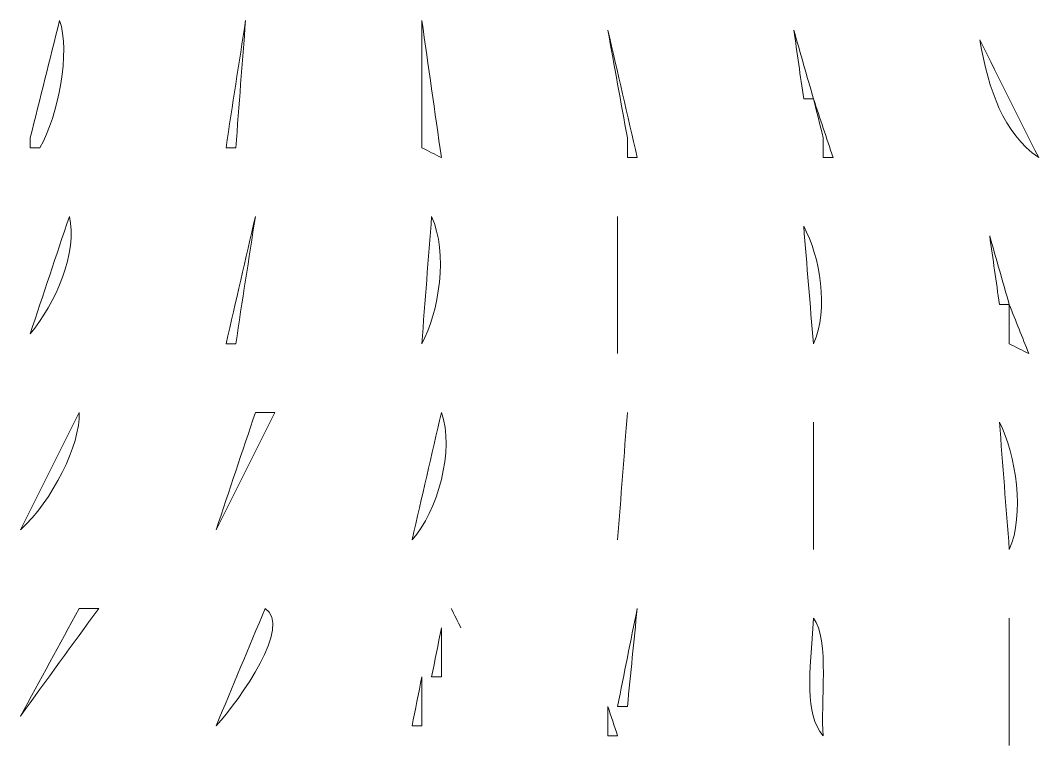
# Model space of a CAD drawing. Extents: x 69 to 542, y -750 to -43.
# Drawn here: x 436.9 to 540.9, y -750.3 to -676.3 of the extents above; entities that cross this region are included whole.
import ezdxf

# ---------------------------------------------------------------- set-up
doc = ezdxf.new("R2010")
doc.units = 0
doc.header["$MEASUREMENT"] = 0
doc.layers.add('Layer 1', color=7, linetype='Continuous', lineweight=0)

msp = doc.modelspace()

# ---------------------------------------------------------------- linework, layer by layer
at = {"layer": 'Layer 1', "color": 240, "lineweight": 18, "true_color": 0xed1c24}
for points, knots in [([(440.94, -676.33), (442.07, -679.55), (440.82, -685.98), (438.94, -689.33), (438.6, -689.33), (438.27, -689.33), (437.94, -689.33), (437.94, -689), (437.94, -688.67), (437.94, -688.33), (438.94, -684.33), (439.94, -680.33), (440.94, -676.33)], [0, 0, 0, 0, 1, 1, 1, 2, 2, 2, 3, 3, 3, 4, 4, 4, 4]), ([(440.94, -676.33), (442.07, -679.55), (440.82, -685.98), (438.94, -689.33), (438.6, -689.33), (438.27, -689.33), (437.94, -689.33), (437.94, -689), (437.94, -688.67), (437.94, -688.33), (438.94, -684.33), (439.94, -680.33), (440.94, -676.33)], [0, 0, 0, 0, 1, 1, 1, 2, 2, 2, 3, 3, 3, 4, 4, 4, 4]), ([(440.94, -676.33), (442.07, -679.55), (440.82, -685.98), (438.94, -689.33), (438.6, -689.33), (438.27, -689.33), (437.94, -689.33), (437.94, -689), (437.94, -688.67), (437.94, -688.33), (438.94, -684.33), (439.94, -680.33), (440.94, -676.33)], [0, 0, 0, 0, 1, 1, 1, 2, 2, 2, 3, 3, 3, 4, 4, 4, 4]), ([(459.94, -676.33), (459.6, -680.67), (459.27, -685), (458.94, -689.33), (458.6, -689.33), (458.27, -689.33), (457.94, -689.33), (458.6, -685), (459.27, -680.67), (459.94, -676.33)], [0, 0, 0, 0, 1, 1, 1, 2, 2, 2, 3, 3, 3, 3]), ([(459.94, -676.33), (459.6, -680.67), (459.27, -685), (458.94, -689.33), (458.6, -689.33), (458.27, -689.33), (457.94, -689.33), (458.6, -685), (459.27, -680.67), (459.94, -676.33)], [0, 0, 0, 0, 1, 1, 1, 2, 2, 2, 3, 3, 3, 3]), ([(459.94, -676.33), (459.6, -680.67), (459.27, -685), (458.94, -689.33), (458.6, -689.33), (458.27, -689.33), (457.94, -689.33), (458.6, -685), (459.27, -680.67), (459.94, -676.33)], [0, 0, 0, 0, 1, 1, 1, 2, 2, 2, 3, 3, 3, 3]), ([(477.94, -676.33), (478.6, -681), (479.27, -685.67), (479.94, -690.33), (479.27, -690), (478.6, -689.67), (477.94, -689.33), (477.94, -685), (477.94, -680.67), (477.94, -676.33)], [0, 0, 0, 0, 1, 1, 1, 2, 2, 2, 3, 3, 3, 3]), ([(477.94, -676.33), (478.6, -681), (479.27, -685.67), (479.94, -690.33), (479.27, -690), (478.6, -689.67), (477.94, -689.33), (477.94, -685), (477.94, -680.67), (477.94, -676.33)], [0, 0, 0, 0, 1, 1, 1, 2, 2, 2, 3, 3, 3, 3]), ([(477.94, -676.33), (478.6, -681), (479.27, -685.67), (479.94, -690.33), (479.27, -690), (478.6, -689.67), (477.94, -689.33), (477.94, -685), (477.94, -680.67), (477.94, -676.33)], [0, 0, 0, 0, 1, 1, 1, 2, 2, 2, 3, 3, 3, 3]), ([(496.94, -677.33), (497.94, -681.67), (498.94, -686), (499.94, -690.33), (499.6, -690.33), (499.27, -690.33), (498.94, -690.33), (498.94, -689.67), (498.94, -689), (498.94, -688.33), (498.27, -684.67), (497.6, -681), (496.94, -677.33)], [0, 0, 0, 0, 1, 1, 1, 2, 2, 2, 3, 3, 3, 4, 4, 4, 4]), ([(496.94, -677.33), (497.94, -681.67), (498.94, -686), (499.94, -690.33), (499.6, -690.33), (499.27, -690.33), (498.94, -690.33), (498.94, -689.67), (498.94, -689), (498.94, -688.33), (498.27, -684.67), (497.6, -681), (496.94, -677.33)], [0, 0, 0, 0, 1, 1, 1, 2, 2, 2, 3, 3, 3, 4, 4, 4, 4]), ([(496.94, -677.33), (497.94, -681.67), (498.94, -686), (499.94, -690.33), (499.6, -690.33), (499.27, -690.33), (498.94, -690.33), (498.94, -689.67), (498.94, -689), (498.94, -688.33), (498.27, -684.67), (497.6, -681), (496.94, -677.33)], [0, 0, 0, 0, 1, 1, 1, 2, 2, 2, 3, 3, 3, 4, 4, 4, 4]), ([(515.94, -677.33), (516.6, -679.67), (517.27, -682), (517.94, -684.33), (517.6, -684.33), (517.27, -684.33), (516.94, -684.33), (516.6, -682), (516.27, -679.67), (515.94, -677.33)], [0, 0, 0, 0, 1, 1, 1, 2, 2, 2, 3, 3, 3, 3]), ([(515.94, -677.33), (516.6, -679.67), (517.27, -682), (517.94, -684.33), (517.6, -684.33), (517.27, -684.33), (516.94, -684.33), (516.6, -682), (516.27, -679.67), (515.94, -677.33)], [0, 0, 0, 0, 1, 1, 1, 2, 2, 2, 3, 3, 3, 3]), ([(515.94, -677.33), (516.6, -679.67), (517.27, -682), (517.94, -684.33), (517.6, -684.33), (517.27, -684.33), (516.94, -684.33), (516.6, -682), (516.27, -679.67), (515.94, -677.33)], [0, 0, 0, 0, 1, 1, 1, 2, 2, 2, 3, 3, 3, 3]), ([(534.94, -678.33), (536.94, -682.33), (538.94, -686.33), (540.94, -690.33), (537.32, -687.8), (535.84, -683.51), (534.94, -678.33)], [0, 0, 0, 0, 1, 1, 1, 2, 2, 2, 2]), ([(534.94, -678.33), (536.94, -682.33), (538.94, -686.33), (540.94, -690.33), (537.32, -687.8), (535.84, -683.51), (534.94, -678.33)], [0, 0, 0, 0, 1, 1, 1, 2, 2, 2, 2]), ([(534.94, -678.33), (536.94, -682.33), (538.94, -686.33), (540.94, -690.33), (537.32, -687.8), (535.84, -683.51), (534.94, -678.33)], [0, 0, 0, 0, 1, 1, 1, 2, 2, 2, 2]), ([(517.94, -684.33), (518.6, -686.33), (519.27, -688.33), (519.94, -690.33), (519.6, -690.33), (519.27, -690.33), (518.94, -690.33), (518.94, -689.67), (518.94, -689), (518.94, -688.33), (518.6, -687), (518.27, -685.67), (517.94, -684.33)], [0, 0, 0, 0, 1, 1, 1, 2, 2, 2, 3, 3, 3, 4, 4, 4, 4]), ([(517.94, -684.33), (518.6, -686.33), (519.27, -688.33), (519.94, -690.33), (519.6, -690.33), (519.27, -690.33), (518.94, -690.33), (518.94, -689.67), (518.94, -689), (518.94, -688.33), (518.6, -687), (518.27, -685.67), (517.94, -684.33)], [0, 0, 0, 0, 1, 1, 1, 2, 2, 2, 3, 3, 3, 4, 4, 4, 4]), ([(517.94, -684.33), (518.6, -686.33), (519.27, -688.33), (519.94, -690.33), (519.6, -690.33), (519.27, -690.33), (518.94, -690.33), (518.94, -689.67), (518.94, -689), (518.94, -688.33), (518.6, -687), (518.27, -685.67), (517.94, -684.33)], [0, 0, 0, 0, 1, 1, 1, 2, 2, 2, 3, 3, 3, 4, 4, 4, 4]), ([(441.94, -696.33), (442.82, -699.94), (440.54, -705.24), (437.94, -708.33), (439.27, -704.33), (440.6, -700.33), (441.94, -696.33)], [0, 0, 0, 0, 1, 1, 1, 2, 2, 2, 2]), ([(441.94, -696.33), (442.82, -699.94), (440.54, -705.24), (437.94, -708.33), (439.27, -704.33), (440.6, -700.33), (441.94, -696.33)], [0, 0, 0, 0, 1, 1, 1, 2, 2, 2, 2]), ([(441.94, -696.33), (442.82, -699.94), (440.54, -705.24), (437.94, -708.33), (439.27, -704.33), (440.6, -700.33), (441.94, -696.33)], [0, 0, 0, 0, 1, 1, 1, 2, 2, 2, 2]), ([(460.94, -696.33), (460.27, -700.67), (459.6, -705), (458.94, -709.33), (458.6, -709.33), (458.27, -709.33), (457.94, -709.33), (458.94, -705), (459.94, -700.67), (460.94, -696.33)], [0, 0, 0, 0, 1, 1, 1, 2, 2, 2, 3, 3, 3, 3]), ([(460.94, -696.33), (460.27, -700.67), (459.6, -705), (458.94, -709.33), (458.6, -709.33), (458.27, -709.33), (457.94, -709.33), (458.94, -705), (459.94, -700.67), (460.94, -696.33)], [0, 0, 0, 0, 1, 1, 1, 2, 2, 2, 3, 3, 3, 3]), ([(460.94, -696.33), (460.27, -700.67), (459.6, -705), (458.94, -709.33), (458.6, -709.33), (458.27, -709.33), (457.94, -709.33), (458.94, -705), (459.94, -700.67), (460.94, -696.33)], [0, 0, 0, 0, 1, 1, 1, 2, 2, 2, 3, 3, 3, 3]), ([(478.94, -696.33), (480.63, -700.06), (479.7, -706.14), (477.94, -709.33), (478.27, -705), (478.6, -700.67), (478.94, -696.33)], [0, 0, 0, 0, 1, 1, 1, 2, 2, 2, 2]), ([(478.94, -696.33), (480.63, -700.06), (479.7, -706.14), (477.94, -709.33), (478.27, -705), (478.6, -700.67), (478.94, -696.33)], [0, 0, 0, 0, 1, 1, 1, 2, 2, 2, 2]), ([(478.94, -696.33), (480.63, -700.06), (479.7, -706.14), (477.94, -709.33), (478.27, -705), (478.6, -700.67), (478.94, -696.33)], [0, 0, 0, 0, 1, 1, 1, 2, 2, 2, 2]), ([(497.94, -696.33), (497.94, -701), (497.94, -705.67), (497.94, -710.33), (497.94, -705.67), (497.94, -701), (497.94, -696.33)], [0, 0, 0, 0, 1, 1, 1, 2, 2, 2, 2]), ([(497.94, -696.33), (497.94, -701), (497.94, -705.67), (497.94, -710.33), (497.94, -705.67), (497.94, -701), (497.94, -696.33)], [0, 0, 0, 0, 1, 1, 1, 2, 2, 2, 2]), ([(497.94, -696.33), (497.94, -701), (497.94, -705.67), (497.94, -710.33), (497.94, -705.67), (497.94, -701), (497.94, -696.33)], [0, 0, 0, 0, 1, 1, 1, 2, 2, 2, 2]), ([(516.94, -697.33), (518.61, -700.43), (519.54, -705.83), (517.94, -709.33), (517.6, -705.33), (517.27, -701.33), (516.94, -697.33)], [0, 0, 0, 0, 1, 1, 1, 2, 2, 2, 2]), ([(516.94, -697.33), (518.61, -700.43), (519.54, -705.83), (517.94, -709.33), (517.6, -705.33), (517.27, -701.33), (516.94, -697.33)], [0, 0, 0, 0, 1, 1, 1, 2, 2, 2, 2]), ([(516.94, -697.33), (518.61, -700.43), (519.54, -705.83), (517.94, -709.33), (517.6, -705.33), (517.27, -701.33), (516.94, -697.33)], [0, 0, 0, 0, 1, 1, 1, 2, 2, 2, 2]), ([(535.94, -698.33), (536.6, -700.67), (537.27, -703), (537.94, -705.33), (537.6, -705.33), (537.27, -705.33), (536.94, -705.33), (536.6, -703), (536.27, -700.67), (535.94, -698.33)], [0, 0, 0, 0, 1, 1, 1, 2, 2, 2, 3, 3, 3, 3]), ([(535.94, -698.33), (536.6, -700.67), (537.27, -703), (537.94, -705.33), (537.6, -705.33), (537.27, -705.33), (536.94, -705.33), (536.6, -703), (536.27, -700.67), (535.94, -698.33)], [0, 0, 0, 0, 1, 1, 1, 2, 2, 2, 3, 3, 3, 3]), ([(535.94, -698.33), (536.6, -700.67), (537.27, -703), (537.94, -705.33), (537.6, -705.33), (537.27, -705.33), (536.94, -705.33), (536.6, -703), (536.27, -700.67), (535.94, -698.33)], [0, 0, 0, 0, 1, 1, 1, 2, 2, 2, 3, 3, 3, 3]), ([(537.94, -705.33), (538.6, -707), (539.27, -708.67), (539.94, -710.33), (539.27, -710), (538.6, -709.67), (537.94, -709.33), (537.94, -708), (537.94, -706.67), (537.94, -705.33)], [0, 0, 0, 0, 1, 1, 1, 2, 2, 2, 3, 3, 3, 3]), ([(537.94, -705.33), (538.6, -707), (539.27, -708.67), (539.94, -710.33), (539.27, -710), (538.6, -709.67), (537.94, -709.33), (537.94, -708), (537.94, -706.67), (537.94, -705.33)], [0, 0, 0, 0, 1, 1, 1, 2, 2, 2, 3, 3, 3, 3]), ([(537.94, -705.33), (538.6, -707), (539.27, -708.67), (539.94, -710.33), (539.27, -710), (538.6, -709.67), (537.94, -709.33), (537.94, -708), (537.94, -706.67), (537.94, -705.33)], [0, 0, 0, 0, 1, 1, 1, 2, 2, 2, 3, 3, 3, 3]), ([(442.94, -716.33), (443.09, -719.65), (440.18, -725.38), (436.94, -728.33), (438.94, -724.33), (440.94, -720.33), (442.94, -716.33)], [0, 0, 0, 0, 1, 1, 1, 2, 2, 2, 2]), ([(442.94, -716.33), (443.09, -719.65), (440.18, -725.38), (436.94, -728.33), (438.94, -724.33), (440.94, -720.33), (442.94, -716.33)], [0, 0, 0, 0, 1, 1, 1, 2, 2, 2, 2]), ([(442.94, -716.33), (443.09, -719.65), (440.18, -725.38), (436.94, -728.33), (438.94, -724.33), (440.94, -720.33), (442.94, -716.33)], [0, 0, 0, 0, 1, 1, 1, 2, 2, 2, 2]), ([(460.94, -716.33), (461.6, -716.33), (462.27, -716.33), (462.94, -716.33), (460.94, -720.33), (458.94, -724.33), (456.94, -728.33), (458.27, -724.33), (459.6, -720.33), (460.94, -716.33)], [0, 0, 0, 0, 1, 1, 1, 2, 2, 2, 3, 3, 3, 3]), ([(460.94, -716.33), (461.6, -716.33), (462.27, -716.33), (462.94, -716.33), (460.94, -720.33), (458.94, -724.33), (456.94, -728.33), (458.27, -724.33), (459.6, -720.33), (460.94, -716.33)], [0, 0, 0, 0, 1, 1, 1, 2, 2, 2, 3, 3, 3, 3]), ([(460.94, -716.33), (461.6, -716.33), (462.27, -716.33), (462.94, -716.33), (460.94, -720.33), (458.94, -724.33), (456.94, -728.33), (458.27, -724.33), (459.6, -720.33), (460.94, -716.33)], [0, 0, 0, 0, 1, 1, 1, 2, 2, 2, 3, 3, 3, 3]), ([(479.94, -716.33), (481.31, -720.13), (479.55, -726.49), (476.94, -729.33), (477.94, -725), (478.94, -720.67), (479.94, -716.33)], [0, 0, 0, 0, 1, 1, 1, 2, 2, 2, 2]), ([(479.94, -716.33), (481.31, -720.13), (479.55, -726.49), (476.94, -729.33), (477.94, -725), (478.94, -720.67), (479.94, -716.33)], [0, 0, 0, 0, 1, 1, 1, 2, 2, 2, 2]), ([(479.94, -716.33), (481.31, -720.13), (479.55, -726.49), (476.94, -729.33), (477.94, -725), (478.94, -720.67), (479.94, -716.33)], [0, 0, 0, 0, 1, 1, 1, 2, 2, 2, 2]), ([(498.94, -716.33), (498.6, -720.67), (498.27, -725), (497.94, -729.33), (498.27, -725), (498.6, -720.67), (498.94, -716.33)], [0, 0, 0, 0, 1, 1, 1, 2, 2, 2, 2]), ([(498.94, -716.33), (498.6, -720.67), (498.27, -725), (497.94, -729.33), (498.27, -725), (498.6, -720.67), (498.94, -716.33)], [0, 0, 0, 0, 1, 1, 1, 2, 2, 2, 2]), ([(498.94, -716.33), (498.6, -720.67), (498.27, -725), (497.94, -729.33), (498.27, -725), (498.6, -720.67), (498.94, -716.33)], [0, 0, 0, 0, 1, 1, 1, 2, 2, 2, 2]), ([(517.94, -717.33), (517.94, -721.67), (517.94, -726), (517.94, -730.33), (517.94, -726), (517.94, -721.67), (517.94, -717.33)], [0, 0, 0, 0, 1, 1, 1, 2, 2, 2, 2]), ([(517.94, -717.33), (517.94, -721.67), (517.94, -726), (517.94, -730.33), (517.94, -726), (517.94, -721.67), (517.94, -717.33)], [0, 0, 0, 0, 1, 1, 1, 2, 2, 2, 2]), ([(517.94, -717.33), (517.94, -721.67), (517.94, -726), (517.94, -730.33), (517.94, -726), (517.94, -721.67), (517.94, -717.33)], [0, 0, 0, 0, 1, 1, 1, 2, 2, 2, 2]), ([(536.94, -717.33), (538.62, -720.58), (539.53, -726.83), (537.94, -730.33), (537.6, -726), (537.27, -721.67), (536.94, -717.33)], [0, 0, 0, 0, 1, 1, 1, 2, 2, 2, 2]), ([(536.94, -717.33), (538.62, -720.58), (539.53, -726.83), (537.94, -730.33), (537.6, -726), (537.27, -721.67), (536.94, -717.33)], [0, 0, 0, 0, 1, 1, 1, 2, 2, 2, 2]), ([(536.94, -717.33), (538.62, -720.58), (539.53, -726.83), (537.94, -730.33), (537.6, -726), (537.27, -721.67), (536.94, -717.33)], [0, 0, 0, 0, 1, 1, 1, 2, 2, 2, 2]), ([(442.94, -736.33), (443.6, -736.33), (444.27, -736.33), (444.94, -736.33), (442.27, -740), (439.6, -743.67), (436.94, -747.33), (438.94, -743.67), (440.94, -740), (442.94, -736.33)], [0, 0, 0, 0, 1, 1, 1, 2, 2, 2, 3, 3, 3, 3]), ([(442.94, -736.33), (443.6, -736.33), (444.27, -736.33), (444.94, -736.33), (442.27, -740), (439.6, -743.67), (436.94, -747.33), (438.94, -743.67), (440.94, -740), (442.94, -736.33)], [0, 0, 0, 0, 1, 1, 1, 2, 2, 2, 3, 3, 3, 3]), ([(442.94, -736.33), (443.6, -736.33), (444.27, -736.33), (444.94, -736.33), (442.27, -740), (439.6, -743.67), (436.94, -747.33), (438.94, -743.67), (440.94, -740), (442.94, -736.33)], [0, 0, 0, 0, 1, 1, 1, 2, 2, 2, 3, 3, 3, 3]), ([(461.94, -736.33), (464.68, -738.08), (459.48, -745.51), (456.94, -748.33), (458.6, -744.33), (460.27, -740.33), (461.94, -736.33)], [0, 0, 0, 0, 1, 1, 1, 2, 2, 2, 2]), ([(461.94, -736.33), (464.68, -738.08), (459.48, -745.51), (456.94, -748.33), (458.6, -744.33), (460.27, -740.33), (461.94, -736.33)], [0, 0, 0, 0, 1, 1, 1, 2, 2, 2, 2]), ([(461.94, -736.33), (464.68, -738.08), (459.48, -745.51), (456.94, -748.33), (458.6, -744.33), (460.27, -740.33), (461.94, -736.33)], [0, 0, 0, 0, 1, 1, 1, 2, 2, 2, 2]), ([(480.94, -736.33), (481.27, -737), (481.6, -737.67), (481.94, -738.33), (481.6, -737.67), (481.27, -737), (480.94, -736.33)], [0, 0, 0, 0, 1, 1, 1, 2, 2, 2, 2]), ([(480.94, -736.33), (481.27, -737), (481.6, -737.67), (481.94, -738.33), (481.6, -737.67), (481.27, -737), (480.94, -736.33)], [0, 0, 0, 0, 1, 1, 1, 2, 2, 2, 2]), ([(480.94, -736.33), (481.27, -737), (481.6, -737.67), (481.94, -738.33), (481.6, -737.67), (481.27, -737), (480.94, -736.33)], [0, 0, 0, 0, 1, 1, 1, 2, 2, 2, 2]), ([(499.94, -736.33), (499.6, -739.67), (499.27, -743), (498.94, -746.33), (498.6, -746.33), (498.27, -746.33), (497.94, -746.33), (498.6, -743), (499.27, -739.67), (499.94, -736.33)], [0, 0, 0, 0, 1, 1, 1, 2, 2, 2, 3, 3, 3, 3]), ([(499.94, -736.33), (499.6, -739.67), (499.27, -743), (498.94, -746.33), (498.6, -746.33), (498.27, -746.33), (497.94, -746.33), (498.6, -743), (499.27, -739.67), (499.94, -736.33)], [0, 0, 0, 0, 1, 1, 1, 2, 2, 2, 3, 3, 3, 3]), ([(499.94, -736.33), (499.6, -739.67), (499.27, -743), (498.94, -746.33), (498.6, -746.33), (498.27, -746.33), (497.94, -746.33), (498.6, -743), (499.27, -739.67), (499.94, -736.33)], [0, 0, 0, 0, 1, 1, 1, 2, 2, 2, 3, 3, 3, 3]), ([(517.94, -737.33), (519.64, -739.41), (518.61, -746.27), (518.94, -749.33), (516.98, -747.05), (517.57, -743.1), (517.94, -737.33)], [0, 0, 0, 0, 1, 1, 1, 2, 2, 2, 2]), ([(517.94, -737.33), (519.64, -739.41), (518.61, -746.27), (518.94, -749.33), (516.98, -747.05), (517.57, -743.1), (517.94, -737.33)], [0, 0, 0, 0, 1, 1, 1, 2, 2, 2, 2]), ([(517.94, -737.33), (519.64, -739.41), (518.61, -746.27), (518.94, -749.33), (516.98, -747.05), (517.57, -743.1), (517.94, -737.33)], [0, 0, 0, 0, 1, 1, 1, 2, 2, 2, 2]), ([(537.94, -737.33), (537.94, -741.67), (537.94, -746), (537.94, -750.33), (537.94, -746), (537.94, -741.67), (537.94, -737.33)], [0, 0, 0, 0, 1, 1, 1, 2, 2, 2, 2]), ([(537.94, -737.33), (537.94, -741.67), (537.94, -746), (537.94, -750.33), (537.94, -746), (537.94, -741.67), (537.94, -737.33)], [0, 0, 0, 0, 1, 1, 1, 2, 2, 2, 2]), ([(537.94, -737.33), (537.94, -741.67), (537.94, -746), (537.94, -750.33), (537.94, -746), (537.94, -741.67), (537.94, -737.33)], [0, 0, 0, 0, 1, 1, 1, 2, 2, 2, 2]), ([(479.94, -738.33), (479.94, -740), (479.94, -741.67), (479.94, -743.33), (479.6, -743.33), (479.27, -743.33), (478.94, -743.33), (479.27, -741.67), (479.6, -740), (479.94, -738.33)], [0, 0, 0, 0, 1, 1, 1, 2, 2, 2, 3, 3, 3, 3]), ([(479.94, -738.33), (479.94, -740), (479.94, -741.67), (479.94, -743.33), (479.6, -743.33), (479.27, -743.33), (478.94, -743.33), (479.27, -741.67), (479.6, -740), (479.94, -738.33)], [0, 0, 0, 0, 1, 1, 1, 2, 2, 2, 3, 3, 3, 3]), ([(479.94, -738.33), (479.94, -740), (479.94, -741.67), (479.94, -743.33), (479.6, -743.33), (479.27, -743.33), (478.94, -743.33), (479.27, -741.67), (479.6, -740), (479.94, -738.33)], [0, 0, 0, 0, 1, 1, 1, 2, 2, 2, 3, 3, 3, 3]), ([(477.94, -743.33), (477.94, -745), (477.94, -746.67), (477.94, -748.33), (477.6, -748.33), (477.27, -748.33), (476.94, -748.33), (477.27, -746.67), (477.6, -745), (477.94, -743.33)], [0, 0, 0, 0, 1, 1, 1, 2, 2, 2, 3, 3, 3, 3]), ([(477.94, -743.33), (477.94, -745), (477.94, -746.67), (477.94, -748.33), (477.6, -748.33), (477.27, -748.33), (476.94, -748.33), (477.27, -746.67), (477.6, -745), (477.94, -743.33)], [0, 0, 0, 0, 1, 1, 1, 2, 2, 2, 3, 3, 3, 3]), ([(477.94, -743.33), (477.94, -745), (477.94, -746.67), (477.94, -748.33), (477.6, -748.33), (477.27, -748.33), (476.94, -748.33), (477.27, -746.67), (477.6, -745), (477.94, -743.33)], [0, 0, 0, 0, 1, 1, 1, 2, 2, 2, 3, 3, 3, 3]), ([(496.94, -746.33), (497.27, -747.33), (497.6, -748.33), (497.94, -749.33), (497.6, -749.33), (497.27, -749.33), (496.94, -749.33), (496.94, -748.33), (496.94, -747.33), (496.94, -746.33)], [0, 0, 0, 0, 1, 1, 1, 2, 2, 2, 3, 3, 3, 3]), ([(496.94, -746.33), (497.27, -747.33), (497.6, -748.33), (497.94, -749.33), (497.6, -749.33), (497.27, -749.33), (496.94, -749.33), (496.94, -748.33), (496.94, -747.33), (496.94, -746.33)], [0, 0, 0, 0, 1, 1, 1, 2, 2, 2, 3, 3, 3, 3]), ([(496.94, -746.33), (497.27, -747.33), (497.6, -748.33), (497.94, -749.33), (497.6, -749.33), (497.27, -749.33), (496.94, -749.33), (496.94, -748.33), (496.94, -747.33), (496.94, -746.33)], [0, 0, 0, 0, 1, 1, 1, 2, 2, 2, 3, 3, 3, 3])]:
    msp.add_open_spline(points, degree=3, knots=knots, dxfattribs=at)

doc.saveas('drawing.dxf')
